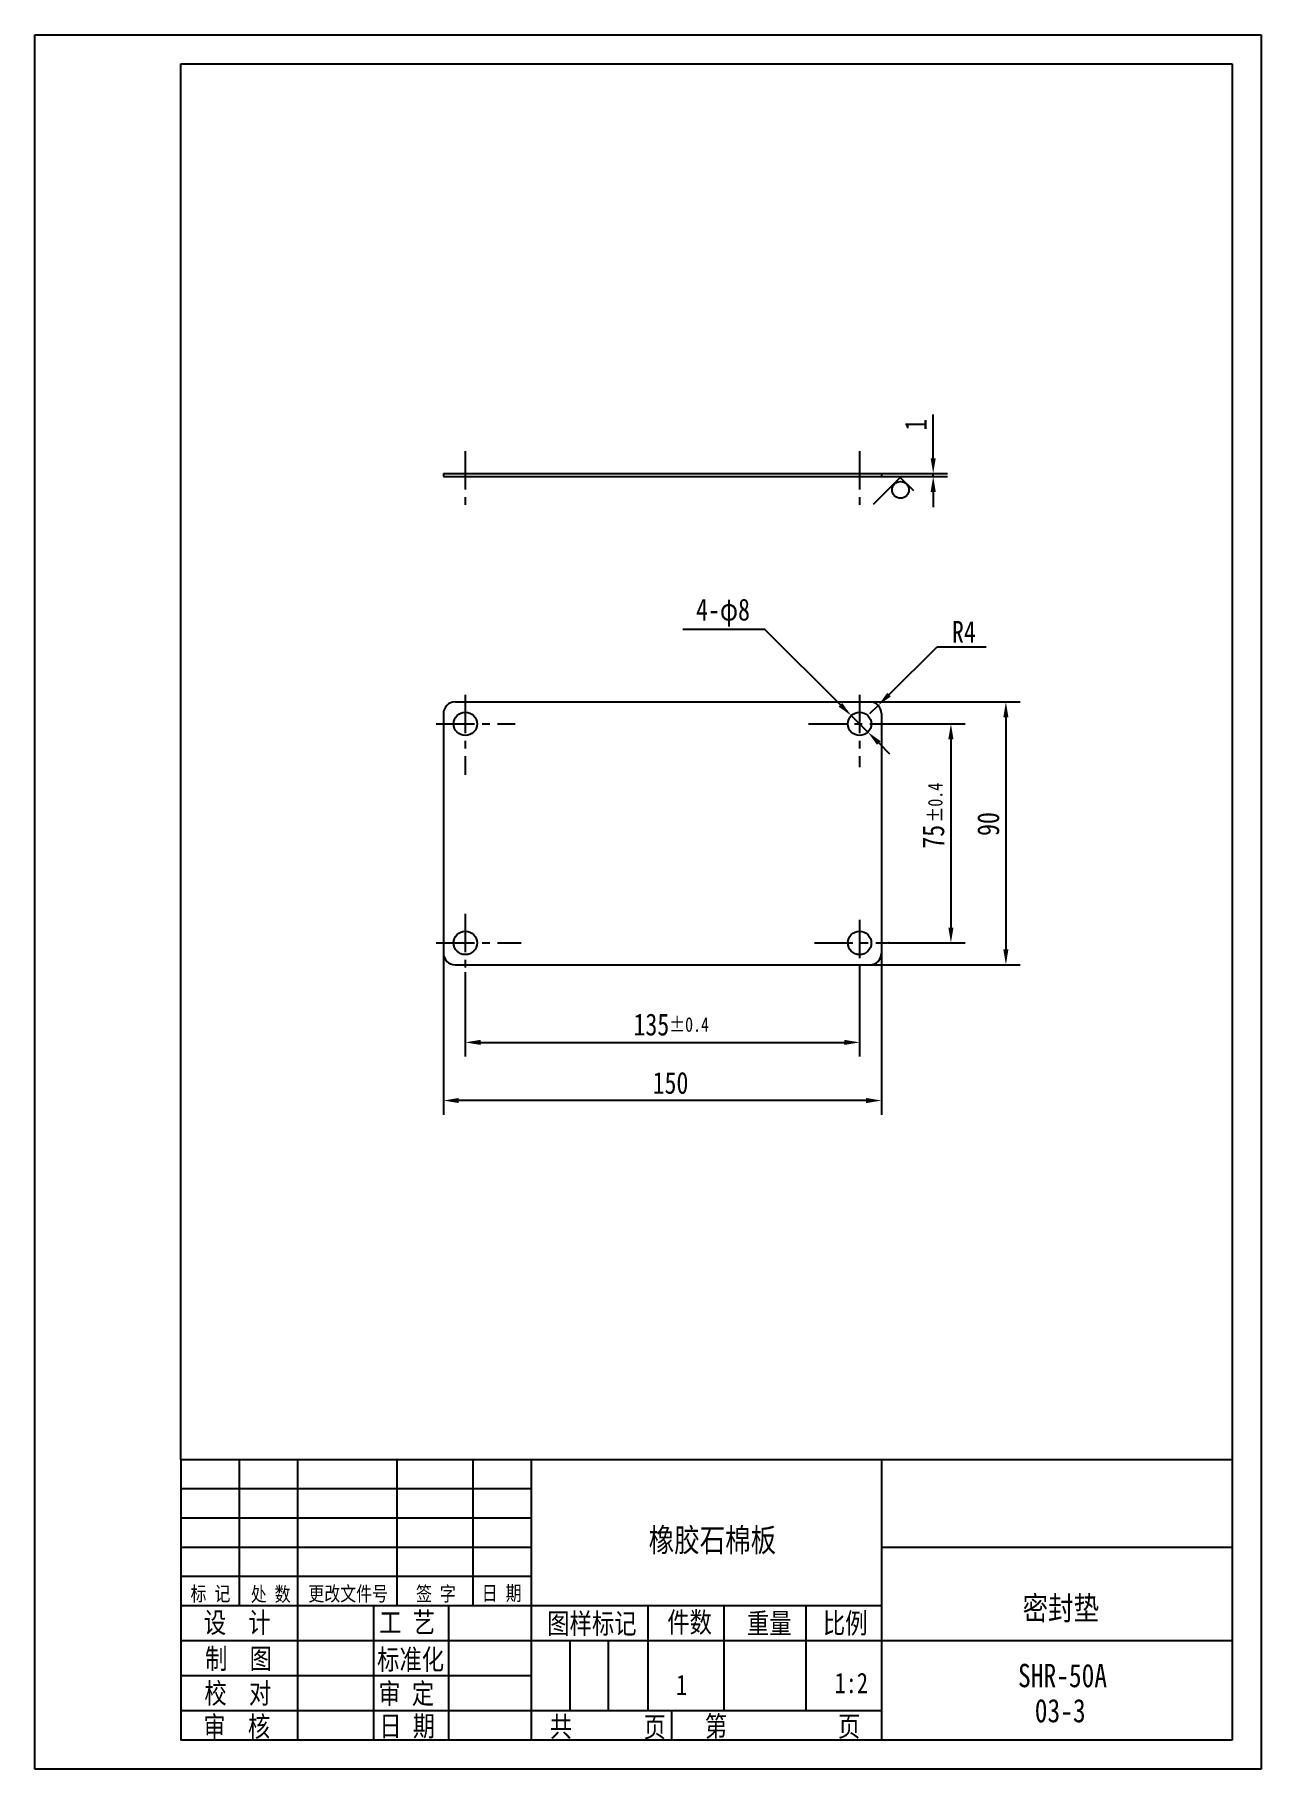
# Model space of a CAD drawing. Extents: x 180 to 600, y -4 to 590.
import ezdxf

# ---------------------------------------------------------------- set-up
doc = ezdxf.new("R2010")
doc.units = 0
doc.header["$LTSCALE"] = 10.5
doc.header["$MEASUREMENT"] = 0
doc.linetypes.add('CENTER', pattern=[2, 1.25, -0.25, 0.25, -0.25])
doc.layers.get('0').update_dxf_attribs({"color": 2, "linetype": 'CONTINUOUS'})
doc.layers.get('DEFPOINTS').update_dxf_attribs({"linetype": 'CONTINUOUS'})
doc.layers.add('PART', color=3, linetype='CONTINUOUS')
doc.layers.add('SMPEN_THICK', color=7, linetype='CONTINUOUS')
doc.styles.add('HZDX', font='', dxfattribs={"width": 0.8, "height": 7.5})
doc.styles.get("Standard").update_dxf_attribs({"font": 'txt', "height": 3.75, "bigfont": 'hzfs'})
doc.styles.get('HZDX').set_extended_font_data('SimSun')
doc.dimstyles.get("Standard").update_dxf_attribs({"dimtxt": 0.18, "dimasz": 0.18, "dimexe": 0.18, "dimexo": 0.0625, "dimgap": 0.09, "dimtad": 0, "dimtih": 1, "dimtoh": 1, "dimdec": 4, "dimzin": 0, "dimdsep": 46, "dimtxsty": 'Standard', "dimcen": 0.09, "dimadec": 0, "dimazin": 0, "dimtfac": 1, "dimtdec": 4, "dimtofl": 0, "dimtmove": 0, "dimatfit": 3, "dimfxl": 1, "dimtolj": 1, "dimtzin": 0, "dimarcsym": 0})

# ---------------------------------------------------------------- blocks, each defined once
blk = doc.blocks.new('*D4')
at = {"color": 2, "linetype": 'ByBlock', "transparency": 16777216}
for p, q in [((327.63, 269.27), (327.63, 240.32)), ((462.63, 269.27), (462.63, 240.32)), ((332.88, 245.2), (457.38, 245.2))]:
    blk.add_line(p, q, dxfattribs=at)
for points in [[(332.88, 246.07), (332.88, 244.32), (327.63, 245.2)], [(457.38, 246.07), (457.38, 244.32), (462.63, 245.2)]]:
    blk.add_solid(points, dxfattribs=at)
at = {"layer": 'DEFPOINTS', "color": 0, "linetype": 'ByBlock', "transparency": 16777216}
for p in [(327.63, 269.27), (462.63, 269.27), (462.63, 245.2)]:
    blk.add_point(p, dxfattribs=at)
at = {"color": 2, "linetype": 'ByBlock', "transparency": 16777216, "insert": (398.14, 251.27), "char_height": 7.5, "attachment_point": 5, "style": 'HZDX'}
blk.add_mtext('\\A1;135{\\H5.000025;±0.4}', dxfattribs=at)
blk = doc.blocks.new('*D5')
at = {"color": 2, "linetype": 'ByBlock', "transparency": 16777216}
for p, q in [((487.84, 445.23), (487.84, 460.2)), ((470.13, 439.98), (492.71, 439.98)), ((487.84, 438.98), (487.84, 439.98)), ((470.13, 438.98), (492.71, 438.98)), ((487.84, 433.73), (487.84, 428.48))]:
    blk.add_line(p, q, dxfattribs=at)
for points in [[(486.96, 445.23), (488.71, 445.23), (487.84, 439.98)], [(486.96, 433.73), (488.71, 433.73), (487.84, 438.98)]]:
    blk.add_solid(points, dxfattribs=at)
at = {"layer": 'DEFPOINTS', "color": 0, "linetype": 'ByBlock', "transparency": 16777216}
for p in [(470.13, 439.98), (470.13, 438.98), (487.84, 438.98)]:
    blk.add_point(p, dxfattribs=at)
at = {"color": 2, "linetype": 'ByBlock', "transparency": 16777216, "insert": (481.84, 456.73), "char_height": 7.5, "attachment_point": 5, "rotation": 90, "style": 'HZDX'}
blk.add_mtext('\\A1;1', dxfattribs=at)
blk = doc.blocks.new('*D6')
at = {"color": 2, "linetype": 'ByBlock', "transparency": 16777216}
for p, q in [((472.63, 354.27), (498.78, 354.27)), ((493.91, 349.02), (493.91, 284.52)), ((472.63, 279.27), (498.78, 279.27))]:
    blk.add_line(p, q, dxfattribs=at)
for points in [[(493.03, 349.02), (494.78, 349.02), (493.91, 354.27)], [(493.03, 284.52), (494.78, 284.52), (493.91, 279.27)]]:
    blk.add_solid(points, dxfattribs=at)
at = {"layer": 'DEFPOINTS', "color": 0, "linetype": 'ByBlock', "transparency": 16777216}
for p in [(472.63, 354.27), (472.63, 279.27), (493.91, 279.27)]:
    blk.add_point(p, dxfattribs=at)
at = {"color": 2, "linetype": 'ByBlock', "transparency": 16777216, "insert": (487.91, 315.61), "char_height": 7.5, "attachment_point": 5, "rotation": 90, "style": 'HZDX'}
blk.add_mtext('\\A1;75', dxfattribs=at)
blk = doc.blocks.new('*D7')
at = {"color": 2, "linetype": 'ByBlock', "transparency": 16777216}
for p, q in [((466.13, 361.77), (517.6, 361.77)), ((512.73, 356.52), (512.73, 277.02)), ((466.13, 271.77), (517.6, 271.77))]:
    blk.add_line(p, q, dxfattribs=at)
for points in [[(511.85, 356.52), (513.6, 356.52), (512.73, 361.77)], [(511.85, 277.02), (513.6, 277.02), (512.73, 271.77)]]:
    blk.add_solid(points, dxfattribs=at)
at = {"layer": 'DEFPOINTS', "color": 0, "linetype": 'ByBlock', "transparency": 16777216}
for p in [(466.13, 361.77), (466.13, 271.77), (512.73, 271.77)]:
    blk.add_point(p, dxfattribs=at)
at = {"color": 2, "linetype": 'ByBlock', "transparency": 16777216, "insert": (506.73, 319.97), "char_height": 7.5, "attachment_point": 5, "rotation": 90, "style": 'HZDX'}
blk.add_mtext('\\A1;90', dxfattribs=at)
blk = doc.blocks.new('*D8')
at = {"color": 2, "linetype": 'ByBlock', "transparency": 16777216}
for p, q in [((320.13, 275.77), (320.13, 220.42)), ((470.13, 275.77), (470.13, 220.42)), ((464.88, 225.29), (325.38, 225.29))]:
    blk.add_line(p, q, dxfattribs=at)
for points in [[(325.38, 226.17), (325.38, 224.42), (320.13, 225.29)], [(464.88, 226.17), (464.88, 224.42), (470.13, 225.29)]]:
    blk.add_solid(points, dxfattribs=at)
at = {"layer": 'DEFPOINTS', "color": 0, "linetype": 'ByBlock', "transparency": 16777216}
for p in [(320.13, 275.77), (470.13, 275.77), (320.13, 225.29)]:
    blk.add_point(p, dxfattribs=at)
at = {"color": 2, "linetype": 'ByBlock', "transparency": 16777216, "insert": (397.89, 231.29), "char_height": 7.5, "attachment_point": 5, "style": 'HZDX'}
blk.add_mtext('\\A1;150', dxfattribs=at)

msp = doc.modelspace()

# ---------------------------------------------------------------- linework, layer by layer
at = {"color": 2, "linetype": 'ByBlock'}
for p, q in [((456.07212, 360.78615), (430.14308, 386.54499)), ((472.70841, 364.27425), (489.25038, 380.64818)), ((465.47209, 351.44789), (459.79664, 357.08608)), ((466.13436, 357.76698), (468.97719, 360.58093)), ((469.19661, 347.74782), (472.92112, 344.04775))]:
    msp.add_line(p, q, dxfattribs=at)
for points in [[(472.09286, 364.89611), (473.32396, 363.65238), (468.97719, 360.58093)], [(456.6888, 361.4069), (455.45545, 360.16539), (459.79664, 357.08608)], [(469.81328, 348.36857), (468.57993, 347.12707), (465.47209, 351.44789)]]:
    msp.add_solid(points, dxfattribs=at)
at = {"layer": 'DEFPOINTS', "color": 0, "linetype": 'ByBlock'}
for p in [(459.79664, 357.08608), (468.97719, 360.58093), (465.47209, 351.44789), (472.63436, 354.26698)]:
    msp.add_point(p, dxfattribs=at)
at = {"layer": 'PART', "linetype": 'Continuous'}
for p, q in [((180.18427, 590.27403), (600.18427, 590.27403)), ((600.18427, 590.27403), (600.18427, -3.72596)), ((590.18427, 102.27404), (230.18427, 102.27404)), ((250.18427, 102.27404), (250.18427, 52.27404)), ((270.18427, 102.27404), (270.18427, 6.27404)), ((304.18427, 102.27404), (304.18427, 52.27404)), ((330.18427, 102.27404), (330.18427, 52.27404)), ((350.18427, 102.27404), (350.18427, 6.27404)), ((470.18427, 102.27404), (470.18427, 6.27404)), ((590.18427, 72.27404), (470.18427, 72.27404)), ((296.18427, 52.27404), (296.18427, 6.27404)), ((321.83705, 52.27404), (321.83705, 6.27404)), ((390.18427, 52.27404), (390.18427, 16.27404)), ((416.18427, 52.27404), (416.18427, 16.27404)), ((444.18427, 52.27404), (444.18427, 16.27404)), ((363.38427, 40.27404), (363.38427, 16.27404)), ((376.58427, 40.27404), (376.58427, 16.27404)), ((590.18427, 40.27404), (470.18427, 40.27404)), ((398.18427, 16.27404), (398.18427, 6.27404)), ((600.18427, -3.72596), (180.18427, -3.72596))]:
    msp.add_line(p, q, dxfattribs=at)
at = {"layer": 'PART', "color": 5, "linetype": 'Continuous'}
for p, q in [((230.18427, 580.27403), (590.18427, 580.27403)), ((590.18427, 580.27403), (590.18427, 6.27404)), ((230.18427, 102.27404), (230.18427, 6.27404)), ((590.18427, 6.27404), (230.18427, 6.27404))]:
    msp.add_line(p, q, dxfattribs=at)
at = {"layer": 'PART', "color": 4, "linetype": 'Continuous'}
for p, q in [((320.13436, 439.98265), (320.13436, 438.98265)), ((320.13436, 439.98265), (470.13436, 439.98265)), ((470.13436, 439.98265), (470.13436, 438.98265)), ((320.13436, 438.98265), (470.13436, 438.98265)), ((320.13436, 357.76698), (320.13436, 275.76698)), ((324.13436, 361.76698), (466.13436, 361.76698)), ((470.13436, 357.76698), (470.13436, 275.76698)), ((324.13436, 271.76698), (466.13436, 271.76698))]:
    msp.add_line(p, q, dxfattribs=at)
for centre in [(327.63436, 354.26698), (462.63436, 354.26698), (327.63436, 279.26698), (462.63436, 279.26698)]:
    msp.add_circle(centre, 4, dxfattribs=at)
for centre, start, end in [((324.13436, 357.76698), 90, 180), ((466.13436, 357.76698), 0, 90), ((324.13436, 275.76698), 180, 270), ((466.13436, 275.76698), 270, 0)]:
    msp.add_arc(centre, 4, start, end, dxfattribs=at)
msp.add_point((472.63436, 279.26698), dxfattribs=at)
at = {"layer": 'SMPEN_THICK', "color": 3}
msp.add_line((180.18427, -3.72596), (180.18427, 590.27403), dxfattribs=at)
at = {"layer": 'SMPEN_THICK', "color": 5}
msp.add_line((230.18427, 102.27404), (230.18427, 580.27403), dxfattribs=at)
at = {"layer": 'SMPEN_THICK', "linetype": 'CENTER'}
for p, q in [((327.63436, 447.66162), (327.63436, 427.9016)), ((462.63436, 447.66162), (462.63436, 427.59095)), ((327.63436, 364.26698), (327.63436, 336.84029)), ((462.63436, 364.26698), (462.63436, 339.42013)), ((317.63436, 354.26698), (344.64755, 354.26698)), ((445.10237, 354.26698), (472.63436, 354.26698)), ((327.63436, 289.21156), (327.63436, 269.26698)), ((462.63436, 287.14768), (462.63436, 269.26698)), ((317.63436, 279.26698), (346.71265, 279.26698)), ((447.16747, 279.26698), (472.63436, 279.26698))]:
    msp.add_line(p, q, dxfattribs=at)
at = {"layer": 'SMPEN_THICK'}
for p, q in [((476.5733, 438.65702), (467.30495, 429.39418)), ((481.20747, 434.0256), (476.5733, 438.65702)), ((430.14308, 386.54499), (402.11166, 386.54499)), ((489.25038, 380.64818), (506.02736, 380.64818)), ((350.18427, 92.27404), (230.18427, 92.27404)), ((350.18427, 82.27404), (230.18427, 82.27404)), ((350.18427, 72.27404), (230.18427, 72.27404)), ((350.18427, 62.27404), (230.18427, 62.27404)), ((470.18427, 52.27404), (230.18427, 52.27404)), ((470.18427, 40.27404), (230.18427, 40.27404)), ((350.18427, 28.27404), (230.18427, 28.27404)), ((470.18427, 16.27404), (230.18427, 16.27404))]:
    msp.add_line(p, q, dxfattribs=at)
msp.add_circle((476.64269, 434.40385), 2.86356, dxfattribs=at)

# ---------------------------------------------------------------- texts
at = {"color": 2, "linetype": 'ByBlock', "char_height": 7.5, "attachment_point": 5, "style": 'HZDX'}
for s, insert in [('4-φ8', (415.87127, 392.38597)), ('\\A1;R4', (498.34102, 385.78194))]:
    msp.add_mtext(s, dxfattribs=dict(at, insert=insert))
at = {"layer": 'SMPEN_THICK', "color": 2, "style": 'HZDX', "width": 0.8}
msp.add_text('±0.4', height=5, rotation=90, dxfattribs=at).set_placement((491.0337, 320.46812))
at = {"layer": 'SMPEN_THICK', "style": 'HZDX', "width": 0.8}
for s, height, p in [('橡胶石棉板', 8, (390.41674, 70.79195)), ('标 记', 5, (233.56562, 53.92131)), ('处 数', 5, (254.1636, 53.76119)), ('更改文件号', 5, (273.89916, 53.90883)), ('签 字', 5, (310.73526, 53.88999)), ('日 期', 5, (333.2442, 54.0664)), ('密封垫', 8, (518.43977, 47.42952)), ('设  计', 7, (238.09838, 43.03784)), ('工 艺', 7, (298.17297, 43.06031)), ('图样标记', 7, (355.70042, 42.71547)), ('件数', 7, (396.78579, 43.12702)), ('重量', 7, (424.0765, 42.76112)), ('比例', 7, (450.08633, 42.80677)), ('制  图', 7, (238.53959, 30.6676)), ('标准化', 7, (297.44083, 30.393)), ('SHR-50A', 8, (516.89469, 24.3855)), ('校  对', 7, (238.28805, 18.82338)), ('审 定', 7, (297.85257, 18.7252)), ('1', 7, (399.7824, 21.6641)), ('1:2', 7, (454.0818, 22.34213)), ('03-3', 8, (522.62086, 12.36266)), ('审  核', 7, (237.92198, 7.43636)), ('日 期', 7, (298.1884, 7.59296)), ('共', 7, (356.56956, 7.41107)), ('页', 7, (388.68802, 7.25094)), ('第', 7, (409.64174, 7.50236)), ('页', 7, (455.23518, 7.50236))]:
    msp.add_text(s, height=height, dxfattribs=at).set_placement(p)

# ---------------------------------------------------------------- dimensions: what is measured, and where the dimension line sits
at = {"layer": 'SMPEN_THICK'}
for base, p1, p2, override, picture, middle in [((487.83634, 438.98265), (470.13436, 439.98265), (470.13436, 438.98265), {"dimscale": 1.5, "dimtxt": 5, "dimasz": 3.5, "dimexe": 3.25, "dimexo": 0, "dimgap": 1.5, "dimtad": 1, "dimtih": 0, "dimtoh": 0, "dimzin": 8, "dimtxsty": 'HZDX', "dimclrd": 2, "dimclre": 2, "dimclrt": 2, "dimtm": 0.115, "dimtfac": 0.66667, "dimtofl": 1, "dimatfit": 1, "dimtvp": 5, "dimtzin": 8}, '*D5', (487.83634, 456.73265)), ((512.72534, 271.76698), (466.13436, 361.76698), (466.13436, 271.76698), {"dimscale": 1.5, "dimtxt": 5, "dimasz": 3.5, "dimexe": 3.25, "dimexo": 0, "dimgap": 1.5, "dimtad": 1, "dimtih": 0, "dimtoh": 0, "dimzin": 8, "dimtxsty": 'HZDX', "dimclrd": 2, "dimclre": 2, "dimclrt": 2, "dimtp": 0.4, "dimtm": 0.4, "dimtfac": 0.66667, "dimtofl": 1, "dimatfit": 1, "dimtvp": 5, "dimtzin": 8}, '*D7', (512.72534, 319.96646)), ((493.90976, 279.26698), (472.63436, 354.26698), (472.63436, 279.26698), {"dimscale": 1.5, "dimtxt": 5, "dimasz": 3.5, "dimexe": 3.25, "dimexo": 0, "dimgap": 1.5, "dimtad": 1, "dimtih": 0, "dimtoh": 0, "dimzin": 8, "dimtxsty": 'HZDX', "dimclrd": 2, "dimclre": 2, "dimclrt": 2, "dimtp": 0.4, "dimtm": 0.4, "dimtfac": 0.66667, "dimtofl": 1, "dimatfit": 1, "dimtvp": 5, "dimtzin": 8}, '*D6', (493.90976, 315.6149))]:
    dim = msp.add_linear_dim(base=base, p1=p1, p2=p2, angle=90, dimstyle='Standard', override=override, dxfattribs=at)
    dim.commit()
    dim.dimension.update_dxf_attribs({"geometry": picture, "text_midpoint": middle, "dimtype": 160})
for base, p1, p2, override, picture, middle in [((320.13436, 225.29479), (470.13436, 275.76698), (320.13436, 275.76698), {"dimscale": 1.5, "dimtxt": 5, "dimasz": 3.5, "dimexe": 3.25, "dimexo": 0, "dimgap": 1.5, "dimtad": 1, "dimtih": 0, "dimtoh": 0, "dimzin": 8, "dimtxsty": 'HZDX', "dimclrd": 2, "dimclre": 2, "dimclrt": 2, "dimtp": 0.4, "dimtm": 0.4, "dimtfac": 0.66667, "dimtofl": 1, "dimatfit": 1, "dimtvp": 5, "dimtzin": 8}, '*D8', (397.88538, 225.29479)), ((462.63436, 245.19561), (327.63436, 269.26698), (462.63436, 269.26698), {"dimscale": 1.5, "dimtxt": 5, "dimasz": 3.5, "dimexe": 3.25, "dimexo": 0, "dimgap": 1.5, "dimtad": 1, "dimtih": 0, "dimtoh": 0, "dimzin": 8, "dimtxsty": 'HZDX', "dimclrd": 2, "dimclre": 2, "dimclrt": 2, "dimtol": 1, "dimtp": 0.4, "dimtm": 0.4, "dimtfac": 0.66667, "dimtofl": 1, "dimatfit": 1, "dimtvp": 5, "dimtzin": 8}, '*D4', (398.1428, 245.19561))]:
    dim = msp.add_linear_dim(base=base, p1=p1, p2=p2, dimstyle='Standard', override=override, dxfattribs=at)
    dim.commit()
    dim.dimension.update_dxf_attribs({"geometry": picture, "text_midpoint": middle, "dimtype": 160})

doc.saveas('drawing.dxf')
